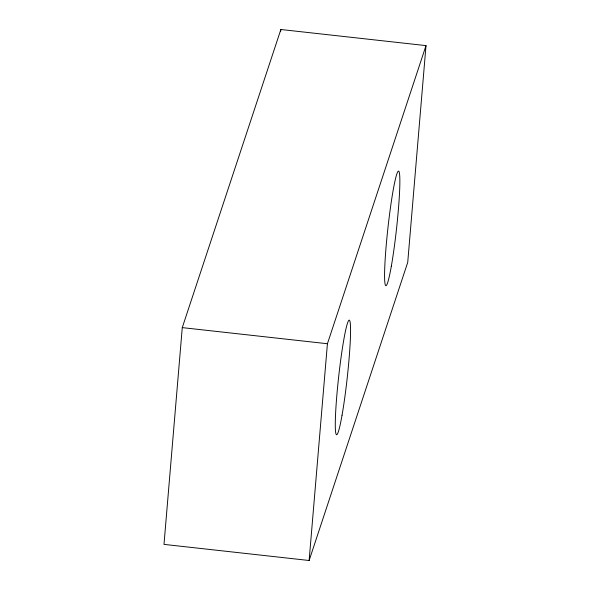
<?xml version="1.0" encoding="UTF-8"?>
<svg xmlns="http://www.w3.org/2000/svg" width="590" height="590" viewBox="0 0 590 590"><rect width="100%" height="100%" fill="white"/><g stroke="black" fill="none" stroke-linecap="round" stroke-linejoin="round"><path stroke-width="0.89" d="M182.273 327.62L163.991 544.386L309.131 560.5L407.727 262.38L426.01 45.614L280.87 29.5L182.273 327.62L327.421 343.734L426.01 45.614M280.715 31.336L280.87 29.5M309.131 560.5L327.421 343.734M342.045 415.205A57.658 4.314 -83.7 0 0 349.966 321.336A57.658 4.314 -83.7 0 0 336.765 396.222A57.658 4.314 -83.7 0 0 342.045 415.205M391.34 266.142A57.658 4.314 -83.7 0 0 399.26 172.28A57.658 4.314 -83.7 0 0 386.059 247.158A57.658 4.314 -83.7 0 0 391.34 266.142"/></g></svg>
